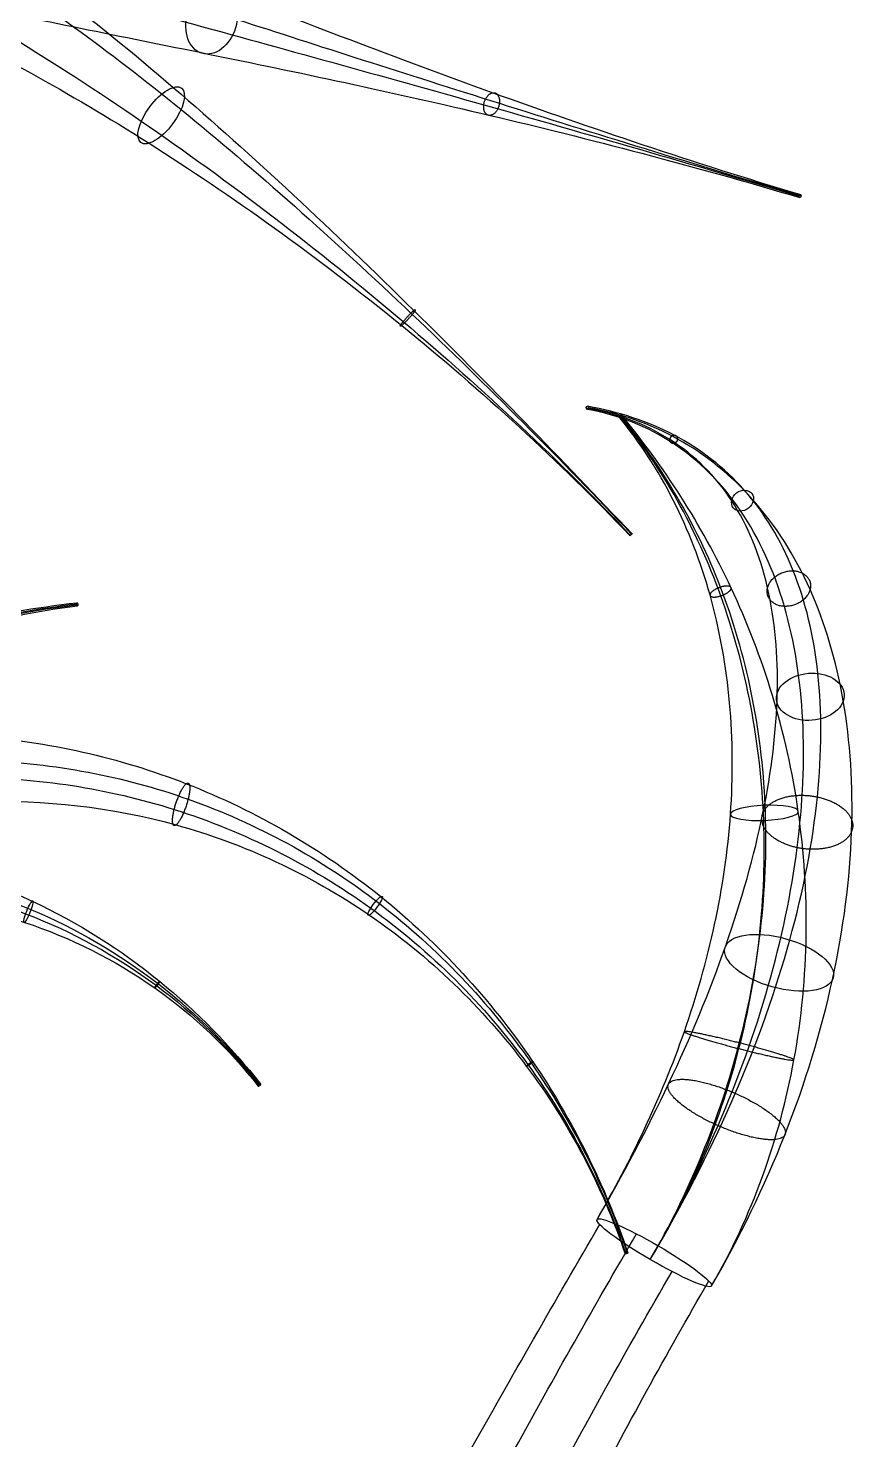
# Model space of a CAD drawing. Header units: millimetres. Extents: x -36.9 to 35.7, y -22.6 to 36.8.
# Drawn here: x 6.02 to 11.1, y 8.16 to 16.86 of the extents above; entities that cross this region are included whole.
import ezdxf

# ---------------------------------------------------------------- set-up
doc = ezdxf.new("R2010")
doc.units = ezdxf.units.MM
doc.header["$MEASUREMENT"] = 0
doc.layers.add('Default', color=18, linetype='Continuous', true_color=0x000000)

msp = doc.modelspace()

# ---------------------------------------------------------------- linework, layer by layer
at = {"layer": 'Default', "extrusion": (0.650806, -0.19336, 0.73421)}
msp.add_circle((18.2428, 33.6413, 39.3814), 0.209, dxfattribs=at)
at = {"layer": 'Default', "extrusion": (0.72693, -0.541831, 0.421891)}
msp.add_circle((17.1747, 47.5213, 17.3998), 0.209, dxfattribs=at)
at = {"layer": 'Default', "extrusion": (0.803851, -0.240178, 0.544186)}
msp.add_circle((18.2485, 42.9411, 34.7585), 0.01, dxfattribs=at)
at = {"layer": 'Default', "extrusion": (-0.574365, 0.102155, 0.812201)}
msp.add_circle((-15.9536, 42.5842, 47.6726), 0.01, dxfattribs=at)
at = {"layer": 'Default', "extrusion": (-0.561214, 0.680016, -0.471823)}
msp.add_circle((-16.6662, 52.9096, -22.6326), 0.01, dxfattribs=at)
at = {"layer": 'Default', "extrusion": (-0.345215, 0.447922, 0.824738)}
msp.add_circle((-16.7684, 31.1176, 53.6706), 0.0722, dxfattribs=at)
at = {"layer": 'Default', "extrusion": (-0.671152, 0.706724, 0.223824)}
msp.add_circle((-16.5182, 48.8165, 14.556), 0.01, dxfattribs=at)
at = {"layer": 'Default', "extrusion": (0.920649, 0.108204, 0.375096)}
msp.add_circle((12.4812, 44.9826, 26.6489), 0.01, dxfattribs=at)
at = {"layer": 'Default', "extrusion": (-0.056611, 0.716547, 0.695238)}
msp.add_circle((-11.8072, 35.094, 50.4253), 0.209, dxfattribs=at)
at = {"layer": 'Default', "extrusion": (-0.039728, 0.974063, -0.222764)}
msp.add_circle((-11.0362, 59.4706, -1.7071), 0.209, dxfattribs=at)
at = {"layer": 'Default', "extrusion": (0.786276, -0.586059, 0.195716)}
msp.add_circle((14.055, 50.7019, 9.8093), 0.0722, dxfattribs=at)
at = {"layer": 'Default', "extrusion": (0.918318, -0.366908, 0.14856)}
msp.add_circle((12.8327, 50.0303, 8.8855), 0.0722, dxfattribs=at)
at = {"layer": 'Default', "extrusion": (0.241742, 0.861767, 0.446002)}
msp.add_circle((-7.2517, 46.8447, 38.4957), 0.3458, dxfattribs=at)
at = {"layer": 'Default', "extrusion": (-0.614801, 0.784952, -0.076614)}
msp.add_circle((-12.2383, 51.1267, -0.3644), 0.01, dxfattribs=at)
at = {"layer": 'Default', "extrusion": (0.498462, 0.858572, 0.119955)}
msp.add_circle((-3.8657, 56.5253, 19.9362), 0.408, dxfattribs=at)
msp.add_circle((-3.8657, 56.5253, 19.9362), 0.408, dxfattribs=at)
msp.add_circle((-3.8657, 56.5253, 19.9362), 0.408, dxfattribs=at)
at = {"layer": 'Default', "extrusion": (-0.320486, 0.944618, -0.070613)}
msp.add_circle((-12.1811, 52.2864, 2.0097), 0.01, dxfattribs=at)
at = {"layer": 'Default'}
for points, knots in [([(4.4105, 18.129, 47.7813), (4.7893, 18.0176, 48.5089), (5.6336, 17.7184, 49.9142), (7.1334, 17.1228, 51.8266), (8.8453, 16.4625, 53.5195), (10.1143, 16.0337, 54.4951), (10.7763, 15.8359, 54.9433)], [0, 0, 0, 0, 2.470453, 4.960215, 7.449978, 9.920431, 9.920431, 9.920431, 9.920431]), ([(4.4105, 18.129, 47.7813), (4.7191, 18.0385, 48.3749), (5.4899, 17.6411, 49.4929), (6.9013, 16.5449, 50.633), (8.3766, 15.1616, 51.0985), (9.3073, 14.1992, 50.9851), (9.7395, 13.7441, 50.8409)], [0, 0, 0, 0, 1.930114, 3.979306, 6.028499, 7.958613, 7.958613, 7.958613, 7.958613]), ([(4.0232, 17.7247, 47.9209), (4.4075, 17.6117, 48.6592), (5.3109, 17.3581, 50.0671), (6.9585, 16.9088, 51.9319), (8.8009, 16.3999, 53.5544), (10.1069, 16.0232, 54.501), (10.7691, 15.8254, 54.9492)], [0, 0, 0, 0, 2.470453, 4.960215, 7.449978, 9.920431, 9.920431, 9.920431, 9.920431]), ([(4.0232, 17.7247, 47.9209), (4.3322, 17.6341, 48.5151), (5.1494, 17.2842, 49.6176), (6.7044, 16.337, 50.7061), (8.322, 15.1034, 51.1189), (9.298, 14.1892, 50.9885), (9.7301, 13.7341, 50.8444)], [0, 0, 0, 0, 1.930114, 3.979306, 6.028499, 7.958613, 7.958613, 7.958613, 7.958613]), ([(4.747, 17.7247, 47.5441), (5.1163, 17.6161, 48.2534), (5.8989, 17.3722, 49.654), (7.2653, 16.9277, 51.6469), (8.8735, 16.4097, 53.4598), (10.1188, 16.0249, 54.4851), (10.7806, 15.8272, 54.933)], [0, 0, 0, 0, 2.470453, 4.960215, 7.449978, 9.920431, 9.920431, 9.920431, 9.920431]), ([(4.747, 17.7247, 47.5441), (5.0266, 17.6425, 48.0811), (5.6846, 17.3277, 49.1268), (6.9299, 16.4213, 50.3578), (8.3543, 15.1538, 51.0162), (9.3035, 14.1982, 50.9719), (9.7348, 13.7439, 50.8276)], [0, 0, 0, 0, 1.930114, 3.979306, 6.028499, 7.958613, 7.958613, 7.958613, 7.958613]), ([(4.3598, 17.3204, 47.6838), (4.7346, 17.2102, 48.4038), (5.5762, 17.0118, 49.8068), (7.0904, 16.7136, 51.7521), (8.8291, 16.347, 53.4947), (10.1115, 16.0144, 54.4909), (10.7734, 15.8166, 54.939)], [0, 0, 0, 0, 2.470453, 4.960215, 7.449978, 9.920431, 9.920431, 9.920431, 9.920431]), ([(4.3598, 17.3204, 47.6838), (4.6396, 17.2381, 48.2214), (5.3441, 16.9708, 49.2515), (6.7329, 16.2134, 50.4309), (8.2997, 15.0955, 51.0366), (9.2941, 14.1882, 50.9754), (9.7254, 13.7339, 50.8311)], [0, 0, 0, 0, 1.930114, 3.979306, 6.028499, 7.958613, 7.958613, 7.958613, 7.958613]), ([(9.5233, 9.5167, 58.5086), (9.6838, 9.7932, 58.5472), (9.9836, 10.3591, 58.6812), (10.3367, 11.2086, 59.0477), (10.568, 12.0274, 59.5697), (10.6591, 12.7789, 60.2228), (10.5999, 13.4375, 60.9843), (10.3801, 13.9742, 61.8285), (10.0001, 14.3527, 62.7079), (9.6501, 14.4853, 63.2829), (9.4564, 14.5197, 63.5567)], [0, 0, 0, 0, 1.012513, 2.047636, 3.082759, 4.095272, 5.107785, 6.142908, 7.178031, 8.190544, 8.190544, 8.190544, 8.190544]), ([(9.9007, 9.3542, 58.1036), (10.0807, 9.6641, 58.1468), (10.4037, 10.3038, 58.3095), (10.7393, 11.2516, 58.7592), (10.9083, 12.1334, 59.3804), (10.9103, 12.9045, 60.1242), (10.7554, 13.545, 60.9519), (10.453, 14.0403, 61.8301), (10.0201, 14.3765, 62.7151), (9.6587, 14.4959, 63.2865), (9.4645, 14.5305, 63.5611)], [0, 0, 0, 0, 1.012513, 2.047636, 3.082759, 4.095272, 5.107785, 6.142908, 7.178031, 8.190544, 8.190544, 8.190544, 8.190544]), ([(9.8516, 9.2696, 58.9137), (10.0081, 9.5392, 58.9513), (10.2909, 10.0984, 59.0698), (10.6011, 10.9599, 59.3823), (10.7799, 11.811, 59.8321), (10.8154, 12.6095, 60.4079), (10.7018, 13.3229, 61.0973), (10.4338, 13.9132, 61.8827), (10.0182, 14.3325, 62.724), (9.6583, 14.4763, 63.29), (9.4647, 14.5107, 63.5637)], [0, 0, 0, 0, 1.012513, 2.047636, 3.082759, 4.095272, 5.107785, 6.142908, 7.178031, 8.190544, 8.190544, 8.190544, 8.190544]), ([(10.229, 9.107, 58.5086), (10.405, 9.4101, 58.5509), (10.711, 10.0431, 58.6981), (11.0038, 11.0029, 59.0938), (11.1203, 11.9169, 59.6428), (11.0666, 12.7351, 60.3094), (10.8574, 13.4304, 61.0648), (10.5067, 13.9793, 61.8842), (10.0382, 14.3563, 62.7312), (9.6669, 14.4869, 63.2937), (9.4728, 14.5214, 63.5681)], [0, 0, 0, 0, 1.012513, 2.047636, 3.082759, 4.095272, 5.107785, 6.142908, 7.178031, 8.190544, 8.190544, 8.190544, 8.190544]), ([(9.5233, 9.5167, 58.5086), (9.7347, 9.8811, 58.5595), (10.1149, 10.6767, 58.5924), (10.4162, 12.0124, 58.4052), (10.305, 13.3739, 57.9681), (9.9167, 14.153, 57.5487), (9.6575, 14.4664, 57.331)], [0, 0, 0, 0, 1.385712, 2.851293, 4.316874, 5.702586, 5.702586, 5.702586, 5.702586]), ([(9.8516, 9.2696, 58.9137), (10.0935, 9.6857, 58.972), (10.4775, 10.624, 58.9591), (10.6333, 12.0929, 58.5993), (10.3545, 13.4304, 58.0087), (9.9243, 14.1624, 57.5552), (9.6648, 14.4768, 57.3371)], [0, 0, 0, 0, 1.385712, 2.851293, 4.316874, 5.702586, 5.702586, 5.702586, 5.702586]), ([(9.9007, 9.3542, 58.1036), (10.1195, 9.7311, 58.1562), (10.4653, 10.5733, 58.2377), (10.6214, 11.9792, 58.1945), (10.3596, 13.3728, 57.906), (9.9258, 14.1528, 57.538), (9.6666, 14.4664, 57.3201)], [0, 0, 0, 0, 1.385712, 2.851293, 4.316874, 5.702586, 5.702586, 5.702586, 5.702586]), ([(10.229, 9.107, 58.5086), (10.4783, 9.5357, 58.5688), (10.8278, 10.5206, 58.6044), (10.8385, 12.0597, 58.3886), (10.4091, 13.4293, 57.9466), (9.9334, 14.1622, 57.5445), (9.6739, 14.4768, 57.3263)], [0, 0, 0, 0, 1.385712, 2.851293, 4.316874, 5.702586, 5.702586, 5.702586, 5.702586]), ([(1.2429, 9.5813, 49.9264), (1.4414, 10.1221, 49.9848), (2.0304, 11.1473, 50.1634), (3.3078, 12.3114, 50.5792), (4.791, 13.037, 51.099), (5.8157, 13.2602, 51.4923), (6.3177, 13.3193, 51.6969)], [0, 0, 0, 0, 1.634244, 3.33251, 5.030777, 6.665021, 6.665021, 6.665021, 6.665021]), ([(1.6116, 9.4018, 50.3324), (1.7939, 9.8977, 50.3859), (2.2934, 10.8626, 50.5009), (3.4006, 12.0859, 50.7533), (4.7914, 12.9615, 51.1379), (5.8153, 13.2479, 51.4988), (6.3167, 13.3066, 51.703)], [0, 0, 0, 0, 1.634244, 3.33251, 5.030777, 6.665021, 6.665021, 6.665021, 6.665021]), ([(1.64, 9.4791, 49.5205), (1.8316, 10.0007, 49.5768), (2.3536, 11.0031, 49.7975), (3.4701, 12.2018, 50.3567), (4.8256, 13.001, 51.0321), (5.8214, 13.2543, 51.4809), (6.3231, 13.3132, 51.6853)], [0, 0, 0, 0, 1.634244, 3.33251, 5.030777, 6.665021, 6.665021, 6.665021, 6.665021]), ([(2.0087, 9.2997, 49.9264), (2.1841, 9.7763, 49.978), (2.6166, 10.7183, 50.135), (3.5628, 11.9764, 50.5308), (4.826, 12.9255, 51.071), (5.821, 13.242, 51.4873), (6.3221, 13.3006, 51.6915)], [0, 0, 0, 0, 1.634244, 3.33251, 5.030777, 6.665021, 6.665021, 6.665021, 6.665021]), ([(1.2429, 9.5813, 49.9264), (1.4077, 10.0302, 49.9749), (1.8915, 10.8918, 50.1083), (2.983, 11.8799, 50.3922), (4.3102, 12.448, 50.7271), (5.6992, 12.5646, 51.0701), (7.0402, 12.2599, 51.3953), (8.2365, 11.5609, 51.6799), (9.1675, 10.5445, 51.8963), (9.5717, 9.7291, 51.9873), (9.7133, 9.3115, 52.0185)], [0, 0, 0, 0, 1.323413, 2.711466, 4.099518, 5.422931, 6.746345, 8.134397, 9.522449, 10.845863, 10.845863, 10.845863, 10.845863]), ([(1.64, 9.4791, 49.5205), (1.7946, 9.8998, 49.566), (2.2367, 10.7107, 49.703), (3.2281, 11.6643, 50.0188), (4.4495, 12.246, 50.4086), (5.7549, 12.4104, 50.8227), (7.0452, 12.167, 51.2276), (8.2243, 11.5226, 51.5905), (9.1598, 10.537, 51.8667), (9.5682, 9.7262, 51.9739), (9.7095, 9.3092, 52.0051)], [0, 0, 0, 0, 1.323413, 2.711466, 4.099518, 5.422931, 6.746345, 8.134397, 9.522449, 10.845863, 10.845863, 10.845863, 10.845863]), ([(1.6116, 9.4018, 50.3324), (1.7597, 9.8051, 50.3759), (2.1842, 10.5848, 50.4836), (3.1449, 11.5186, 50.6971), (4.3451, 12.111, 50.9488), (5.6486, 12.3075, 51.214), (6.9573, 12.1048, 51.4754), (8.1702, 11.4965, 51.7148), (9.1401, 10.5316, 51.906), (9.5592, 9.724, 51.9917), (9.7004, 9.3075, 52.0228)], [0, 0, 0, 0, 1.323413, 2.711466, 4.099518, 5.422931, 6.746345, 8.134397, 9.522449, 10.845863, 10.845863, 10.845863, 10.845863]), ([(2.0087, 9.2997, 49.9264), (2.1466, 9.6747, 49.967), (2.5294, 10.4037, 50.0783), (3.39, 11.303, 50.3237), (4.4844, 11.909, 50.6303), (5.7043, 12.1533, 50.9665), (6.9624, 12.0119, 51.3077), (8.158, 11.4582, 51.6254), (9.1325, 10.5241, 51.8764), (9.5557, 9.7211, 51.9783), (9.6967, 9.3052, 52.0094)], [0, 0, 0, 0, 1.323413, 2.711466, 4.099518, 5.422931, 6.746345, 8.134397, 9.522449, 10.845863, 10.845863, 10.845863, 10.845863]), ([(1.2429, 9.5813, 49.9264), (1.3568, 9.8914, 49.9599), (1.682, 10.4865, 50.0414), (2.4029, 11.1963, 50.1931), (3.2822, 11.6607, 50.3598), (4.2247, 11.8592, 50.5253), (5.168, 11.8056, 50.6803), (6.0612, 11.5146, 50.8175), (6.8429, 11.0192, 50.929), (7.2677, 10.5839, 50.9846), (7.4509, 10.35, 51.0074)], [0, 0, 0, 0, 0.891428, 1.815, 2.738573, 3.630001, 4.521428, 5.445001, 6.368573, 7.260001, 7.260001, 7.260001, 7.260001]), ([(1.64, 9.4791, 49.5205), (1.7438, 9.7616, 49.551), (2.029, 10.3068, 49.6374), (2.6542, 10.9799, 49.8246), (3.4308, 11.4524, 50.0496), (4.2889, 11.6933, 50.2877), (5.1782, 11.6991, 50.5214), (6.0502, 11.4652, 50.7335), (6.8345, 11.0067, 50.9012), (7.2637, 10.5787, 50.9721), (7.4464, 10.3453, 50.9949)], [0, 0, 0, 0, 0.891428, 1.815, 2.738573, 3.630001, 4.521428, 5.445001, 6.368573, 7.260001, 7.260001, 7.260001, 7.260001]), ([(1.6116, 9.4018, 50.3324), (1.7117, 9.6743, 50.3618), (1.9877, 10.2028, 50.4212), (2.5981, 10.8675, 50.5115), (3.3654, 11.3494, 50.6028), (4.2243, 11.613, 50.6929), (5.1253, 11.6474, 50.7808), (6.0173, 11.4406, 50.8653), (6.8221, 11, 50.9434), (7.2581, 10.5758, 50.9911), (7.4407, 10.3426, 51.0138)], [0, 0, 0, 0, 0.891428, 1.815, 2.738573, 3.630001, 4.521428, 5.445001, 6.368573, 7.260001, 7.260001, 7.260001, 7.260001]), ([(2.0087, 9.2997, 49.9264), (2.0988, 9.5445, 49.9529), (2.3347, 10.0231, 50.0172), (2.8495, 10.6511, 50.143), (3.5139, 11.141, 50.2925), (4.2884, 11.4471, 50.4553), (5.1355, 11.5409, 50.622), (6.0063, 11.3912, 50.7813), (6.8137, 10.9875, 50.9156), (7.2541, 10.5706, 50.9786), (7.4362, 10.3379, 51.0012)], [0, 0, 0, 0, 0.891428, 1.815, 2.738573, 3.630001, 4.521428, 5.445001, 6.368573, 7.260001, 7.260001, 7.260001, 7.260001]), ([(5.9069, 1.014, 49.4834), (5.846, 1.1048, 50.0346), (5.7825, 1.3694, 51.1555), (5.8709, 2.0067, 52.7928), (6.1481, 2.8896, 54.3461), (6.6039, 3.9898, 55.7346), (7.2112, 5.2584, 56.8923), (7.93, 6.634, 57.7769), (8.7144, 8.0528, 58.3745), (9.2655, 9.0133, 58.5945), (9.5398, 9.4859, 58.6606)], [0, 0, 0, 0, 1.615947, 3.304752, 5.045881, 6.814405, 8.582929, 10.324058, 12.012863, 13.62881, 13.62881, 13.62881, 13.62881]), ([(6.7081, 1.8235, 49.4386), (6.6538, 1.9045, 49.9308), (6.5868, 2.1293, 50.9329), (6.6252, 2.659, 52.4176), (6.8163, 3.4024, 53.8605), (7.1652, 4.3535, 55.1896), (7.6627, 5.484, 56.3332), (8.2841, 6.7448, 57.2318), (8.9927, 8.0728, 57.8482), (9.5073, 8.9815, 58.0708), (9.7666, 9.428, 58.1331)], [0, 0, 0, 0, 1.615947, 3.304752, 5.045881, 6.814405, 8.582929, 10.324058, 12.012863, 13.62881, 13.62881, 13.62881, 13.62881]), ([(6.7081, 0.2329, 49.7006), (6.6458, 0.3258, 50.265), (6.5692, 0.608, 51.4097), (6.6144, 1.3027, 53.0699), (6.8308, 2.2659, 54.6312), (7.2169, 3.4569, 56.0133), (7.755, 4.8139, 57.1543), (8.4156, 6.2642, 58.0189), (9.1626, 7.7366, 58.6007), (9.7079, 8.7174, 58.8173), (9.9857, 9.1958, 58.8841)], [0, 0, 0, 0, 1.615947, 3.304752, 5.045881, 6.814405, 8.582929, 10.324058, 12.012863, 13.62881, 13.62881, 13.62881, 13.62881]), ([(7.5094, 1.0424, 49.6557), (7.4535, 1.1256, 50.1612), (7.3735, 1.3679, 51.1871), (7.3687, 1.955, 52.6947), (7.499, 2.7787, 54.1455), (7.7781, 3.8206, 55.4682), (8.2064, 5.0395, 56.5952), (8.7697, 6.375, 57.4737), (9.4409, 7.7567, 58.0744), (9.9498, 8.6855, 58.2935), (10.2124, 9.1379, 58.3567)], [0, 0, 0, 0, 1.615947, 3.304752, 5.045881, 6.814405, 8.582929, 10.324058, 12.012863, 13.62881, 13.62881, 13.62881, 13.62881])]:
    msp.add_open_spline(points, degree=3, knots=knots, dxfattribs=at)
at = {"layer": 'Default', "extrusion": (-0.733307, 0.218553, -0.643813)}
msp.add_rational_spline([(8.9217, 16.3983, 53.4187), (8.9303, 16.4681, 53.4326), (8.8823, 16.4635, 53.4857), (8.8343, 16.4589, 53.5388), (8.8257, 16.389, 53.5249), (8.817, 16.3191, 53.511), (8.865, 16.3238, 53.4579), (8.9131, 16.3284, 53.4048), (8.9217, 16.3983, 53.4187)], [1, 0.707106781187, 1, 0.707106781187, 1, 0.707106781187, 1, 0.707106781187, 1], degree=2, knots=[0, 0, 0, 0.640885, 0.640885, 1.28177, 1.28177, 1.922655, 1.922655, 2.56354, 2.56354, 2.56354], dxfattribs=at)
at = {"layer": 'Default', "extrusion": (-0.740827, 0.664942, -0.095011)}
msp.add_rational_spline([(8.3848, 15.0972, 50.9022), (8.422, 15.1435, 50.9371), (8.3943, 15.1212, 50.9961), (8.3667, 15.0989, 51.0551), (8.3296, 15.0525, 51.0202), (8.2925, 15.0062, 50.9853), (8.3201, 15.0285, 50.9263), (8.3477, 15.0509, 50.8673), (8.3848, 15.0972, 50.9022)], [1, 0.707106781187, 1, 0.707106781187, 1, 0.707106781187, 1, 0.707106781187, 1], degree=2, knots=[0, 0, 0, 0.640885, 0.640885, 1.28177, 1.28177, 1.922655, 1.922655, 2.56354, 2.56354, 2.56354], dxfattribs=at)
at = {"layer": 'Default', "extrusion": (-0.4713, 0.279222, 0.836607)}
msp.add_rational_spline([(10.0194, 14.3284, 62.7374), (10.0215, 14.3541, 62.73), (9.998, 14.3524, 62.7174), (9.9746, 14.3508, 62.7047), (9.9724, 14.3251, 62.712), (9.9702, 14.2995, 62.7194), (9.9937, 14.3012, 62.732), (10.0172, 14.3028, 62.7447), (10.0194, 14.3284, 62.7374)], [1, 0.707106781187, 1, 0.707106781187, 1, 0.707106781187, 1, 0.707106781187, 1], degree=2, knots=[0, 0, 0, 0.640885, 0.640885, 1.28177, 1.28177, 1.922655, 1.922655, 2.56354, 2.56354, 2.56354], dxfattribs=at)
at = {"layer": 'Default', "extrusion": (-0.203776, 0.596682, 0.776174)}
msp.add_rational_spline([(10.8362, 13.4007, 61.0687), (10.8638, 13.5102, 60.9917), (10.7328, 13.5159, 60.953), (10.6018, 13.5216, 60.9142), (10.5743, 13.4121, 60.9912), (10.5468, 13.3025, 61.0682), (10.6777, 13.2968, 61.1069), (10.8087, 13.2911, 61.1457), (10.8362, 13.4007, 61.0687)], [1, 0.707106781187, 1, 0.707106781187, 1, 0.707106781187, 1, 0.707106781187, 1], degree=2, knots=[0, 0, 0, 0.640885, 0.640885, 1.28177, 1.28177, 1.922655, 1.922655, 2.56354, 2.56354, 2.56354], dxfattribs=at)
at = {"layer": 'Default', "extrusion": (0.325204, -0.869942, 0.370733)}
msp.add_rational_spline([(10.3504, 13.4093, 57.9093), (10.3512, 13.3824, 57.8457), (10.2858, 13.3615, 57.8538), (10.2205, 13.3405, 57.8618), (10.2198, 13.3673, 57.9255), (10.219, 13.3942, 57.9891), (10.2843, 13.4151, 57.9811), (10.3497, 13.4361, 57.973), (10.3504, 13.4093, 57.9093)], [1, 0.707106781187, 1, 0.707106781187, 1, 0.707106781187, 1, 0.707106781187, 1], degree=2, knots=[0, 0, 0, 0.640885, 0.640885, 1.28177, 1.28177, 1.922655, 1.922655, 2.56354, 2.56354, 2.56354], dxfattribs=at)
at = {"layer": 'Default', "extrusion": (-0.921858, 0.308619, -0.234378)}
msp.add_rational_spline([(6.9292, 11.9495, 51.2977), (6.9721, 11.9814, 51.1709), (7.0038, 12.1084, 51.2135), (7.0354, 12.2353, 51.2561), (6.9925, 12.2034, 51.3829), (6.9496, 12.1716, 51.5097), (6.918, 12.0446, 51.4671), (6.8863, 11.9177, 51.4244), (6.9292, 11.9495, 51.2977)], [1, 0.707106781187, 1, 0.707106781187, 1, 0.707106781187, 1, 0.707106781187, 1], degree=2, knots=[0, 0, 0, 0.640885, 0.640885, 1.28177, 1.28177, 1.922655, 1.922655, 2.56354, 2.56354, 2.56354], dxfattribs=at)
at = {"layer": 'Default', "extrusion": (-0.092965, -0.805905, -0.584701)}
msp.add_rational_spline([(11.0922, 11.9084, 59.6676), (11.1543, 12.0647, 59.4422), (10.8812, 12.122, 59.4067), (10.6081, 12.1793, 59.3711), (10.546, 12.0229, 59.5966), (10.4839, 11.8666, 59.822), (10.757, 11.8093, 59.8575), (11.0301, 11.752, 59.8931), (11.0922, 11.9084, 59.6676)], [1, 0.707106781187, 1, 0.707106781187, 1, 0.707106781187, 1, 0.707106781187, 1], degree=2, knots=[0, 0, 0, 0.640885, 0.640885, 1.28177, 1.28177, 1.922655, 1.922655, 2.56354, 2.56354, 2.56354], dxfattribs=at)
at = {"layer": 'Default', "extrusion": (0.79129, -0.600342, 0.115972)}
msp.add_rational_spline([(6.7986, 10.9441, 50.9105), (6.8056, 10.9484, 50.8852), (6.8202, 10.9692, 50.8928), (6.8349, 10.99, 50.9003), (6.8279, 10.9857, 50.9256), (6.821, 10.9814, 50.9508), (6.8063, 10.9606, 50.9433), (6.7917, 10.9398, 50.9357), (6.7986, 10.9441, 50.9105)], [1, 0.707106781187, 1, 0.707106781187, 1, 0.707106781187, 1, 0.707106781187, 1], degree=2, knots=[0, 0, 0, 0.640885, 0.640885, 1.28177, 1.28177, 1.922655, 1.922655, 2.56354, 2.56354, 2.56354], dxfattribs=at)
at = {"layer": 'Default', "extrusion": (0.250098, 0.966956, -0.049469)}
msp.add_rational_spline([(10.7371, 10.5005, 58.5613), (10.7361, 10.4829, 58.2128), (10.3983, 10.5701, 58.2094), (10.0605, 10.6573, 58.206), (10.0615, 10.6749, 58.5545), (10.0625, 10.6924, 58.903), (10.4003, 10.6052, 58.9064), (10.7382, 10.518, 58.9098), (10.7371, 10.5005, 58.5613)], [1, 0.707106781187, 1, 0.707106781187, 1, 0.707106781187, 1, 0.707106781187, 1], degree=2, knots=[0, 0, 0, 0.640885, 0.640885, 1.28177, 1.28177, 1.922655, 1.922655, 2.56354, 2.56354, 2.56354], dxfattribs=at)
at = {"layer": 'Default', "extrusion": (-0.57449, 0.80678, -0.138085)}
msp.add_rational_spline([(9.0899, 10.4608, 51.8636), (9.101, 10.4647, 51.84), (9.1194, 10.4798, 51.8513), (9.1379, 10.4948, 51.8625), (9.1267, 10.4909, 51.886), (9.1156, 10.487, 51.9096), (9.0972, 10.472, 51.8983), (9.0787, 10.4569, 51.8871), (9.0899, 10.4608, 51.8636)], [1, 0.707106781187, 1, 0.707106781187, 1, 0.707106781187, 1, 0.707106781187, 1], degree=2, knots=[0, 0, 0, 0.640885, 0.640885, 1.28177, 1.28177, 1.922655, 1.922655, 2.56354, 2.56354, 2.56354], dxfattribs=at)
at = {"layer": 'Default', "extrusion": (-0.379764, -0.879287, -0.28746)}
msp.add_rational_spline([(10.6803, 10.0372, 58.7247), (10.7336, 10.1367, 58.3501), (10.3756, 10.2943, 58.341), (10.0177, 10.4519, 58.3319), (9.9643, 10.3524, 58.7065), (9.911, 10.253, 59.0811), (10.269, 10.0954, 59.0902), (10.627, 9.9378, 59.0994), (10.6803, 10.0372, 58.7247)], [1, 0.707106781187, 1, 0.707106781187, 1, 0.707106781187, 1, 0.707106781187, 1], degree=2, knots=[0, 0, 0, 0.640885, 0.640885, 1.28177, 1.28177, 1.922655, 1.922655, 2.56354, 2.56354, 2.56354], dxfattribs=at)

doc.saveas('drawing.dxf')
